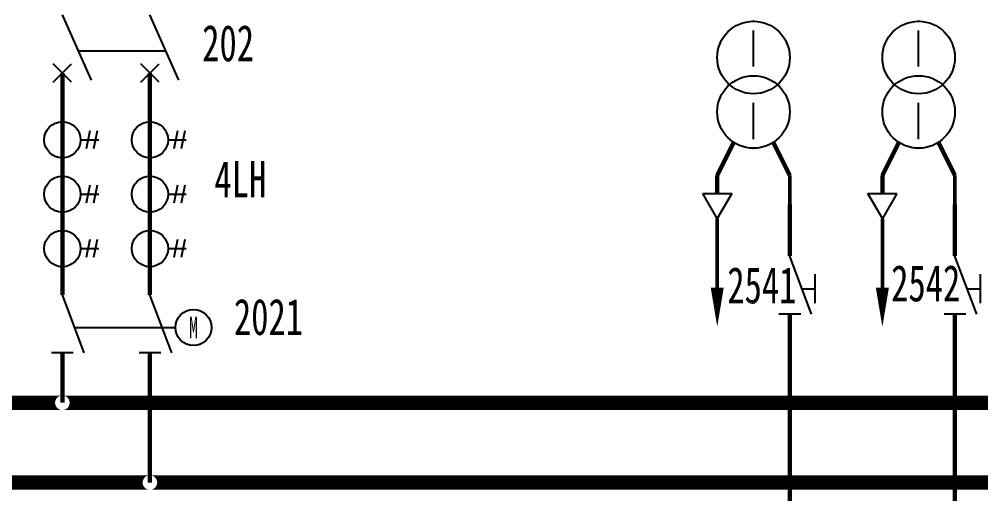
# Model space of a CAD drawing. Header units: millimetres. Extents: x 10667 to 23854, y -3427 to -2899.
# Drawn here: x 21216.6 to 21349.1, y -3155.3 to -3089.9 of the extents above; entities that cross this region are included whole.
import ezdxf
from ezdxf.enums import TextEntityAlignment as Align

# ---------------------------------------------------------------- set-up
doc = ezdxf.new("R2010")
doc.units = ezdxf.units.MM
doc.header["$LTSCALE"] = 10
doc.linetypes.add('DASHED', pattern=[11, 5, 0.5, 5, 0.5])
for name, color, linetype in [('BLOCK', 3, 'Continuous'), ('LINE', 7, 'Continuous'), ('TEXT', 2, 'Continuous'), ('设    备', 3, 'Continuous'), ('设备编号', 2, 'Continuous'), ('连 接 线', 1, 'Continuous')]:
    doc.layers.add(name, color=color, linetype=linetype)
doc.styles.add('HZ', font='SimSun.ttf', dxfattribs={"width": 0.7})

# ---------------------------------------------------------------- blocks, each defined once
blk = doc.blocks.new('$JT')
at = {"color": 3}
blk.add_lwpolyline([(0, 0, 1.8, 0, 0), (0, 5.41, 0, 0, 0)], format="xyseb", dxfattribs=at)
blk = doc.blocks.new('$SGK1')
at = {"layer": 'BLOCK'}
for p, q in [((-3, 0), (0, -8)), ((-1.5, 0), (1.5, 0))]:
    blk.add_line(p, q, dxfattribs=at)
at = {"layer": 'TEXT', "color": 3}
for p, q in [((-3.5, -1.5), (-3.5, -5.5)), ((-1.6875, -3.5), (-3.5, -3.5))]:
    blk.add_line(p, q, dxfattribs=at)
blk = doc.blocks.new('$LH')
at = {"color": 3}
for p, q in [((3.79, 1.25), (3.29, -1.25)), ((4.79, 1.25), (4.29, -1.25)), ((2.5, 0), (5, 0))]:
    blk.add_line(p, q, dxfattribs=at)
blk.add_circle((0, 0), 2.5, dxfattribs=at)

msp = doc.modelspace()

# ---------------------------------------------------------------- linework, layer by layer
at = {"layer": 'BLOCK'}
for p, q in [((21226.57, -3098.27), (21222.57, -3089.27)), ((21238.63, -3098.27), (21234.63, -3089.27)), ((21236.85, -3094.27), (21224.79, -3094.27)), ((21223.82, -3098.52), (21221.32, -3096.02)), ((21221.32, -3098.52), (21223.82, -3096.02)), ((21233.38, -3098.52), (21235.88, -3096.02)), ((21235.88, -3098.52), (21233.38, -3096.02))]:
    msp.add_line(p, q, dxfattribs=at)
at = {"layer": '设    备', "color": 3}
for p, q in [((21317.78, -3096.39), (21317.78, -3091.39)), ((21340.53, -3096.39), (21340.53, -3091.39)), ((21317.78, -3106.39), (21317.78, -3101.39)), ((21340.53, -3106.39), (21340.53, -3101.39)), ((21224.26, -3132.36), (21238.13, -3132.36))]:
    msp.add_line(p, q, dxfattribs=at)
at = {"layer": '设    备'}
for p, q in [((21225.57, -3135.86), (21222.57, -3127.86)), ((21237.63, -3135.86), (21234.63, -3127.86)), ((21224.07, -3135.86), (21221.07, -3135.86)), ((21236.13, -3135.86), (21233.13, -3135.86))]:
    msp.add_line(p, q, dxfattribs=at)
at = {"layer": '设    备', "color": 3}
for centre in [(21317.78, -3095.14), (21340.53, -3095.14), (21317.78, -3102.64), (21340.53, -3102.64)]:
    msp.add_circle(centre, 5, dxfattribs=at)
at = {"layer": '设    备'}
msp.add_circle((21240.63, -3132.36), 2.5, dxfattribs=at)
at = {"layer": '设    备', "color": 3}
for p in [(21317.78, -3090.14), (21340.53, -3090.14), (21317.78, -3107.64), (21340.53, -3107.64)]:
    msp.add_point(p, dxfattribs=at)
at = {"layer": '设    备'}
for p in [(21322.78, -3122.52), (21345.53, -3122.52), (21322.78, -3130.52), (21345.53, -3130.52), (21222.57, -3135.86), (21234.63, -3135.86)]:
    msp.add_point(p, dxfattribs=at)
at = {"layer": '连 接 线', "color": 3}
for p, q in [((21312.78, -3117.35), (21310.78, -3113.89)), ((21310.78, -3113.89), (21314.78, -3113.89)), ((21314.78, -3113.89), (21312.78, -3117.35)), ((21335.53, -3117.35), (21333.53, -3113.89)), ((21333.53, -3113.89), (21337.53, -3113.89)), ((21337.53, -3113.89), (21335.53, -3117.35))]:
    msp.add_line(p, q, dxfattribs=at)
at = {"layer": '连 接 线'}
for points, const_width in [([(21222.57, -3097.27), (21222.57, -3127.86)], 0.6), ([(21234.63, -3097.27), (21234.63, -3097.66)], 0.6), ([(21234.63, -3097.66), (21234.63, -3127.86)], 0.6), ([(21312.78, -3111.39), (21312.78, -3113.89)], 0.6), ([(21335.53, -3111.39), (21335.53, -3113.89)], 0.6), ([(21322.78, -3115.44), (21322.78, -3122.52)], 0.6), ([(21345.53, -3115.44), (21345.53, -3122.52)], 0.6), ([(21222.57, -3122.27), (21222.57, -3127.86)], 0.6), ([(21322.78, -3130.52), (21322.78, -3175.06)], 0.6), ([(21345.53, -3130.52), (21345.53, -3164.39)], 0.6), ([(21222.57, -3135.86), (21222.57, -3142.74)], 0.6), ([(21234.63, -3135.86), (21234.63, -3153.74)], 0.6), ([(21180.47, -3142.74), (21221.57, -3142.74)], 2), ([(21223.57, -3142.74), (21264.49, -3142.74)], 2), ([(21264.49, -3142.74), (21321.78, -3142.74)], 2), ([(21321.78, -3142.74), (21372.38, -3142.74)], 2), ([(21195.47, -3153.74), (21233.63, -3153.74)], 2), ([(21235.63, -3153.74), (21264.49, -3153.74)], 2), ([(21264.49, -3153.74), (21344.53, -3153.74)], 2), ([(21344.53, -3153.74), (21368.6, -3153.74)], 2)]:
    msp.add_lwpolyline(points, dxfattribs=dict(at, const_width=const_width))
at = {"layer": '连 接 线', "color": 3}
for points, const_width in [([(21312.78, -3111.39), (21315.06, -3106.83)], 0.6), ([(21322.78, -3111.39), (21320.5, -3106.83)], 0.6), ([(21335.53, -3111.39), (21337.81, -3106.83)], 0.6), ([(21345.53, -3111.39), (21343.25, -3106.83)], 0.6), ([(21322.78, -3115.44), (21322.78, -3111.39)], 0.5), ([(21345.53, -3115.44), (21345.53, -3111.39)], 0.5)]:
    msp.add_lwpolyline(points, dxfattribs=dict(at, const_width=const_width))
at = {"layer": '连 接 线', "color": 6, "linetype": 'DASHED', "ltscale": 0.5, "const_width": 0.5}
for points in [[(21312.78, -3117.35), (21312.78, -3127.35)], [(21335.53, -3117.35), (21335.53, -3127.35)]]:
    msp.add_lwpolyline(points, dxfattribs=at)
at = {"layer": '连 接 线', "color": 3}
for p in [(21312.78, -3111.39), (21335.53, -3111.39)]:
    msp.add_point(p, dxfattribs=at)
at = {"layer": '连 接 线'}
for points in [[(21221.57, -3141.74), (21222.66, -3141.74), (21221.57, -3141.75), (21222.74, -3141.75)], [(21221.57, -3141.74), (21222.57, -3141.74), (21221.57, -3141.74), (21222.66, -3141.74)], [(21221.57, -3141.74), (21222.48, -3141.74), (21221.57, -3141.74), (21222.57, -3141.74)], [(21221.57, -3141.75), (21222.4, -3141.75), (21221.57, -3141.74), (21222.48, -3141.74)], [(21221.57, -3141.77), (21222.31, -3141.77), (21221.57, -3141.75), (21222.4, -3141.75)], [(21221.57, -3141.8), (21222.23, -3141.8), (21221.57, -3141.77), (21222.31, -3141.77)], [(21221.57, -3141.83), (21222.15, -3141.83), (21221.57, -3141.8), (21222.23, -3141.8)], [(21221.57, -3141.87), (21222.07, -3141.87), (21221.57, -3141.83), (21222.15, -3141.83)], [(21221.57, -3141.92), (21222, -3141.92), (21221.57, -3141.87), (21222.07, -3141.87)], [(21221.57, -3141.97), (21221.93, -3141.97), (21221.57, -3141.92), (21222, -3141.92)], [(21221.57, -3142.03), (21221.86, -3142.03), (21221.57, -3141.97), (21221.93, -3141.97)], [(21222.66, -3141.74), (21223.57, -3141.74), (21222.57, -3141.74), (21223.57, -3141.74)], [(21222.74, -3141.75), (21223.57, -3141.75), (21222.66, -3141.74), (21223.57, -3141.74)], [(21222.83, -3141.77), (21223.57, -3141.77), (21222.74, -3141.75), (21223.57, -3141.75)], [(21222.91, -3141.8), (21223.57, -3141.8), (21222.83, -3141.77), (21223.57, -3141.77)], [(21222.99, -3141.83), (21223.57, -3141.83), (21222.91, -3141.8), (21223.57, -3141.8)], [(21223.07, -3141.87), (21223.57, -3141.87), (21222.99, -3141.83), (21223.57, -3141.83)], [(21223.14, -3141.92), (21223.57, -3141.92), (21223.07, -3141.87), (21223.57, -3141.87)], [(21223.21, -3141.97), (21223.57, -3141.97), (21223.14, -3141.92), (21223.57, -3141.92)], [(21223.28, -3142.03), (21223.57, -3142.03), (21223.21, -3141.97), (21223.57, -3141.97)], [(21221.57, -3142.1), (21221.8, -3142.1), (21221.57, -3142.03), (21221.86, -3142.03)], [(21221.57, -3142.17), (21221.75, -3142.17), (21221.57, -3142.1), (21221.8, -3142.1)], [(21221.57, -3142.24), (21221.7, -3142.24), (21221.57, -3142.17), (21221.75, -3142.17)], [(21221.57, -3142.32), (21221.66, -3142.32), (21221.57, -3142.24), (21221.7, -3142.24)], [(21221.57, -3142.4), (21221.63, -3142.4), (21221.57, -3142.32), (21221.66, -3142.32)], [(21221.57, -3142.48), (21221.6, -3142.48), (21221.57, -3142.4), (21221.63, -3142.4)], [(21221.57, -3142.57), (21221.59, -3142.57), (21221.57, -3142.48), (21221.6, -3142.48)], [(21221.57, -3142.65), (21221.57, -3142.65), (21221.57, -3142.57), (21221.59, -3142.57)], [(21221.57, -3142.83), (21221.57, -3142.83), (21221.57, -3142.91), (21221.59, -3142.91)], [(21221.57, -3142.91), (21221.59, -3142.91), (21221.57, -3143), (21221.6, -3143)], [(21221.57, -3143), (21221.6, -3143), (21221.57, -3143.08), (21221.63, -3143.08)], [(21221.57, -3143.08), (21221.63, -3143.08), (21221.57, -3143.16), (21221.66, -3143.16)], [(21221.57, -3143.16), (21221.66, -3143.16), (21221.57, -3143.24), (21221.7, -3143.24)], [(21221.57, -3143.24), (21221.7, -3143.24), (21221.57, -3143.31), (21221.75, -3143.31)], [(21221.57, -3143.31), (21221.75, -3143.31), (21221.57, -3143.38), (21221.8, -3143.38)], [(21223.34, -3142.1), (21223.57, -3142.1), (21223.28, -3142.03), (21223.57, -3142.03)], [(21223.39, -3142.17), (21223.57, -3142.17), (21223.34, -3142.1), (21223.57, -3142.1)], [(21223.34, -3143.38), (21223.57, -3143.38), (21223.39, -3143.31), (21223.57, -3143.31)], [(21223.44, -3142.24), (21223.57, -3142.24), (21223.39, -3142.17), (21223.57, -3142.17)], [(21223.39, -3143.31), (21223.57, -3143.31), (21223.44, -3143.24), (21223.57, -3143.24)], [(21223.48, -3142.32), (21223.57, -3142.32), (21223.44, -3142.24), (21223.57, -3142.24)], [(21223.44, -3143.24), (21223.57, -3143.24), (21223.48, -3143.16), (21223.57, -3143.16)], [(21223.51, -3142.4), (21223.57, -3142.4), (21223.48, -3142.32), (21223.57, -3142.32)], [(21223.48, -3143.16), (21223.57, -3143.16), (21223.51, -3143.08), (21223.57, -3143.08)], [(21223.54, -3142.48), (21223.57, -3142.48), (21223.51, -3142.4), (21223.57, -3142.4)], [(21223.51, -3143.08), (21223.57, -3143.08), (21223.54, -3143), (21223.57, -3143)], [(21223.55, -3142.57), (21223.57, -3142.57), (21223.54, -3142.48), (21223.57, -3142.48)], [(21223.54, -3143), (21223.57, -3143), (21223.55, -3142.91), (21223.57, -3142.91)], [(21223.57, -3142.65), (21223.57, -3142.65), (21223.55, -3142.57), (21223.57, -3142.57)], [(21223.57, -3142.83), (21223.57, -3142.83), (21223.57, -3142.74)], [(21221.57, -3143.38), (21221.8, -3143.38), (21221.57, -3143.45), (21221.86, -3143.45)], [(21221.57, -3143.45), (21221.86, -3143.45), (21221.57, -3143.51), (21221.93, -3143.51)], [(21221.57, -3143.51), (21221.93, -3143.51), (21221.57, -3143.56), (21222, -3143.56)], [(21221.57, -3143.56), (21222, -3143.56), (21221.57, -3143.61), (21222.07, -3143.61)], [(21221.57, -3143.61), (21222.07, -3143.61), (21221.57, -3143.65), (21222.15, -3143.65)], [(21221.57, -3143.65), (21222.15, -3143.65), (21221.57, -3143.68), (21222.23, -3143.68)], [(21221.57, -3143.68), (21222.23, -3143.68), (21221.57, -3143.71), (21222.31, -3143.71)], [(21221.57, -3143.71), (21222.31, -3143.71), (21221.57, -3143.72), (21222.4, -3143.72)], [(21221.57, -3143.72), (21222.4, -3143.72), (21221.57, -3143.74), (21222.48, -3143.74)], [(21221.57, -3143.74), (21222.48, -3143.74), (21221.57, -3143.74), (21222.57, -3143.74)], [(21222.57, -3143.74), (21223.57, -3143.74), (21222.66, -3143.74), (21223.57, -3143.74)], [(21222.66, -3143.74), (21223.57, -3143.74), (21222.74, -3143.72), (21223.57, -3143.72)], [(21222.74, -3143.72), (21223.57, -3143.72), (21222.83, -3143.71), (21223.57, -3143.71)], [(21222.83, -3143.71), (21223.57, -3143.71), (21222.91, -3143.68), (21223.57, -3143.68)], [(21222.91, -3143.68), (21223.57, -3143.68), (21222.99, -3143.65), (21223.57, -3143.65)], [(21222.99, -3143.65), (21223.57, -3143.65), (21223.07, -3143.61), (21223.57, -3143.61)], [(21223.07, -3143.61), (21223.57, -3143.61), (21223.14, -3143.56), (21223.57, -3143.56)], [(21223.14, -3143.56), (21223.57, -3143.56), (21223.21, -3143.51), (21223.57, -3143.51)], [(21223.21, -3143.51), (21223.57, -3143.51), (21223.28, -3143.45), (21223.57, -3143.45)], [(21223.28, -3143.45), (21223.57, -3143.45), (21223.34, -3143.38), (21223.57, -3143.38)], [(21233.63, -3152.74), (21234.71, -3152.74), (21233.63, -3152.75), (21234.8, -3152.75)], [(21233.63, -3152.74), (21234.63, -3152.74), (21233.63, -3152.74), (21234.71, -3152.74)], [(21233.63, -3152.74), (21234.54, -3152.74), (21233.63, -3152.74), (21234.63, -3152.74)], [(21233.63, -3152.75), (21234.45, -3152.75), (21233.63, -3152.74), (21234.54, -3152.74)], [(21233.63, -3152.77), (21234.37, -3152.77), (21233.63, -3152.75), (21234.45, -3152.75)], [(21233.63, -3152.8), (21234.29, -3152.8), (21233.63, -3152.77), (21234.37, -3152.77)], [(21233.63, -3152.83), (21234.2, -3152.83), (21233.63, -3152.8), (21234.29, -3152.8)], [(21233.63, -3152.87), (21234.13, -3152.87), (21233.63, -3152.83), (21234.2, -3152.83)], [(21233.63, -3152.92), (21234.05, -3152.92), (21233.63, -3152.87), (21234.13, -3152.87)], [(21233.63, -3152.97), (21233.98, -3152.97), (21233.63, -3152.92), (21234.05, -3152.92)], [(21233.63, -3153.03), (21233.92, -3153.03), (21233.63, -3152.97), (21233.98, -3152.97)], [(21233.63, -3153.1), (21233.86, -3153.1), (21233.63, -3153.03), (21233.92, -3153.03)], [(21233.63, -3153.17), (21233.81, -3153.17), (21233.63, -3153.1), (21233.86, -3153.1)], [(21233.63, -3153.24), (21233.76, -3153.24), (21233.63, -3153.17), (21233.81, -3153.17)], [(21233.63, -3153.32), (21233.72, -3153.32), (21233.63, -3153.24), (21233.76, -3153.24)], [(21233.63, -3153.4), (21233.69, -3153.4), (21233.63, -3153.32), (21233.72, -3153.32)], [(21233.63, -3153.48), (21233.66, -3153.48), (21233.63, -3153.4), (21233.69, -3153.4)], [(21233.63, -3153.57), (21233.64, -3153.57), (21233.63, -3153.48), (21233.66, -3153.48)], [(21233.63, -3153.65), (21233.63, -3153.65), (21233.63, -3153.57), (21233.64, -3153.57)], [(21233.63, -3153.83), (21233.63, -3153.83), (21233.63, -3153.91), (21233.64, -3153.91)], [(21233.63, -3153.91), (21233.64, -3153.91), (21233.63, -3154), (21233.66, -3154)], [(21234.71, -3152.74), (21235.63, -3152.74), (21234.63, -3152.74), (21235.63, -3152.74)], [(21234.8, -3152.75), (21235.63, -3152.75), (21234.71, -3152.74), (21235.63, -3152.74)], [(21234.89, -3152.77), (21235.63, -3152.77), (21234.8, -3152.75), (21235.63, -3152.75)], [(21234.97, -3152.8), (21235.63, -3152.8), (21234.89, -3152.77), (21235.63, -3152.77)], [(21235.05, -3152.83), (21235.63, -3152.83), (21234.97, -3152.8), (21235.63, -3152.8)], [(21235.13, -3152.87), (21235.63, -3152.87), (21235.05, -3152.83), (21235.63, -3152.83)], [(21235.2, -3152.92), (21235.63, -3152.92), (21235.13, -3152.87), (21235.63, -3152.87)], [(21235.27, -3152.97), (21235.63, -3152.97), (21235.2, -3152.92), (21235.63, -3152.92)], [(21235.33, -3153.03), (21235.63, -3153.03), (21235.27, -3152.97), (21235.63, -3152.97)], [(21235.39, -3153.1), (21235.63, -3153.1), (21235.33, -3153.03), (21235.63, -3153.03)], [(21235.45, -3153.17), (21235.63, -3153.17), (21235.39, -3153.1), (21235.63, -3153.1)], [(21235.49, -3153.24), (21235.63, -3153.24), (21235.45, -3153.17), (21235.63, -3153.17)], [(21235.53, -3153.32), (21235.63, -3153.32), (21235.49, -3153.24), (21235.63, -3153.24)], [(21235.57, -3153.4), (21235.63, -3153.4), (21235.53, -3153.32), (21235.63, -3153.32)], [(21235.59, -3153.48), (21235.63, -3153.48), (21235.57, -3153.4), (21235.63, -3153.4)], [(21235.61, -3153.57), (21235.63, -3153.57), (21235.59, -3153.48), (21235.63, -3153.48)], [(21235.59, -3154), (21235.63, -3154), (21235.61, -3153.91), (21235.63, -3153.91)], [(21235.62, -3153.65), (21235.63, -3153.65), (21235.61, -3153.57), (21235.63, -3153.57)], [(21235.61, -3153.91), (21235.63, -3153.91), (21235.62, -3153.83), (21235.63, -3153.83)], [(21235.63, -3153.74), (21235.63, -3153.74), (21235.62, -3153.65), (21235.63, -3153.65)], [(21235.62, -3153.83), (21235.63, -3153.83), (21235.63, -3153.74)], [(21233.63, -3154), (21233.66, -3154), (21233.63, -3154.08), (21233.69, -3154.08)], [(21233.63, -3154.08), (21233.69, -3154.08), (21233.63, -3154.16), (21233.72, -3154.16)], [(21233.63, -3154.16), (21233.72, -3154.16), (21233.63, -3154.24), (21233.76, -3154.24)], [(21233.63, -3154.24), (21233.76, -3154.24), (21233.63, -3154.31), (21233.81, -3154.31)], [(21233.63, -3154.31), (21233.81, -3154.31), (21233.63, -3154.38), (21233.86, -3154.38)], [(21233.63, -3154.38), (21233.86, -3154.38), (21233.63, -3154.45), (21233.92, -3154.45)], [(21233.63, -3154.45), (21233.92, -3154.45), (21233.63, -3154.5), (21233.98, -3154.5)], [(21233.63, -3154.5), (21233.98, -3154.5), (21233.63, -3154.56), (21234.05, -3154.56)], [(21233.63, -3154.56), (21234.05, -3154.56), (21233.63, -3154.6), (21234.13, -3154.6)], [(21233.63, -3154.6), (21234.13, -3154.6), (21233.63, -3154.65), (21234.2, -3154.65)], [(21233.63, -3154.65), (21234.2, -3154.65), (21233.63, -3154.68), (21234.29, -3154.68)], [(21233.63, -3154.68), (21234.29, -3154.68), (21233.63, -3154.7), (21234.37, -3154.7)], [(21233.63, -3154.7), (21234.37, -3154.7), (21233.63, -3154.72), (21234.45, -3154.72)], [(21233.63, -3154.72), (21234.45, -3154.72), (21233.63, -3154.74), (21234.54, -3154.74)], [(21233.63, -3154.74), (21234.54, -3154.74), (21233.63, -3154.74), (21234.63, -3154.74)], [(21234.63, -3154.74), (21235.63, -3154.74), (21234.71, -3154.74), (21235.63, -3154.74)], [(21234.71, -3154.74), (21235.63, -3154.74), (21234.8, -3154.72), (21235.63, -3154.72)], [(21234.8, -3154.72), (21235.63, -3154.72), (21234.89, -3154.7), (21235.63, -3154.7)], [(21234.89, -3154.7), (21235.63, -3154.7), (21234.97, -3154.68), (21235.63, -3154.68)], [(21234.97, -3154.68), (21235.63, -3154.68), (21235.05, -3154.65), (21235.63, -3154.65)], [(21235.05, -3154.65), (21235.63, -3154.65), (21235.13, -3154.6), (21235.63, -3154.6)], [(21235.13, -3154.6), (21235.63, -3154.6), (21235.2, -3154.56), (21235.63, -3154.56)], [(21235.2, -3154.56), (21235.63, -3154.56), (21235.27, -3154.5), (21235.63, -3154.5)], [(21235.27, -3154.5), (21235.63, -3154.5), (21235.33, -3154.45), (21235.63, -3154.45)], [(21235.33, -3154.45), (21235.63, -3154.45), (21235.39, -3154.38), (21235.63, -3154.38)], [(21235.39, -3154.38), (21235.63, -3154.38), (21235.45, -3154.31), (21235.63, -3154.31)], [(21235.45, -3154.31), (21235.63, -3154.31), (21235.49, -3154.24), (21235.63, -3154.24)], [(21235.49, -3154.24), (21235.63, -3154.24), (21235.53, -3154.16), (21235.63, -3154.16)], [(21235.53, -3154.16), (21235.63, -3154.16), (21235.57, -3154.08), (21235.63, -3154.08)], [(21235.57, -3154.08), (21235.63, -3154.08), (21235.59, -3154), (21235.63, -3154)]]:
    msp.add_solid(points, dxfattribs=at)

# ---------------------------------------------------------------- block references
at = {"layer": 'LINE', "rotation": 180}
for p in [(21322.78, -3130.52), (21345.53, -3130.52)]:
    msp.add_blockref('$SGK1', p, dxfattribs=at)
at = {"layer": '设    备'}
for p in [(21222.57, -3106.48), (21234.63, -3106.48), (21222.57, -3113.98), (21234.63, -3113.98), (21222.57, -3121.48), (21234.63, -3121.48)]:
    msp.add_blockref('$LH', p, dxfattribs=at)
at = {"layer": '连 接 线', "color": 3, "rotation": 180}
for p in [(21312.78, -3126.85), (21335.53, -3126.85)]:
    msp.add_blockref('$JT', p, dxfattribs=at)

# ---------------------------------------------------------------- texts
at = {"layer": '设    备', "style": 'HZ', "width": 0.62}
msp.add_text('M', height=3, dxfattribs=at).set_placement((21240.63, -3132.36), align=Align.MIDDLE)
at = {"layer": '设备编号', "color": 6, "style": 'HZ', "width": 0.7}
for s, p in [('202', (21241.83, -3095.65)), ('4LH', (21243.51, -3114.41)), ('2541', (21314.17, -3129.03)), ('2542', (21336.74, -3128.75)), ('2021', (21246.2, -3133.39))]:
    msp.add_text(s, height=5, dxfattribs=at).set_placement(p)

doc.saveas('drawing.dxf')
